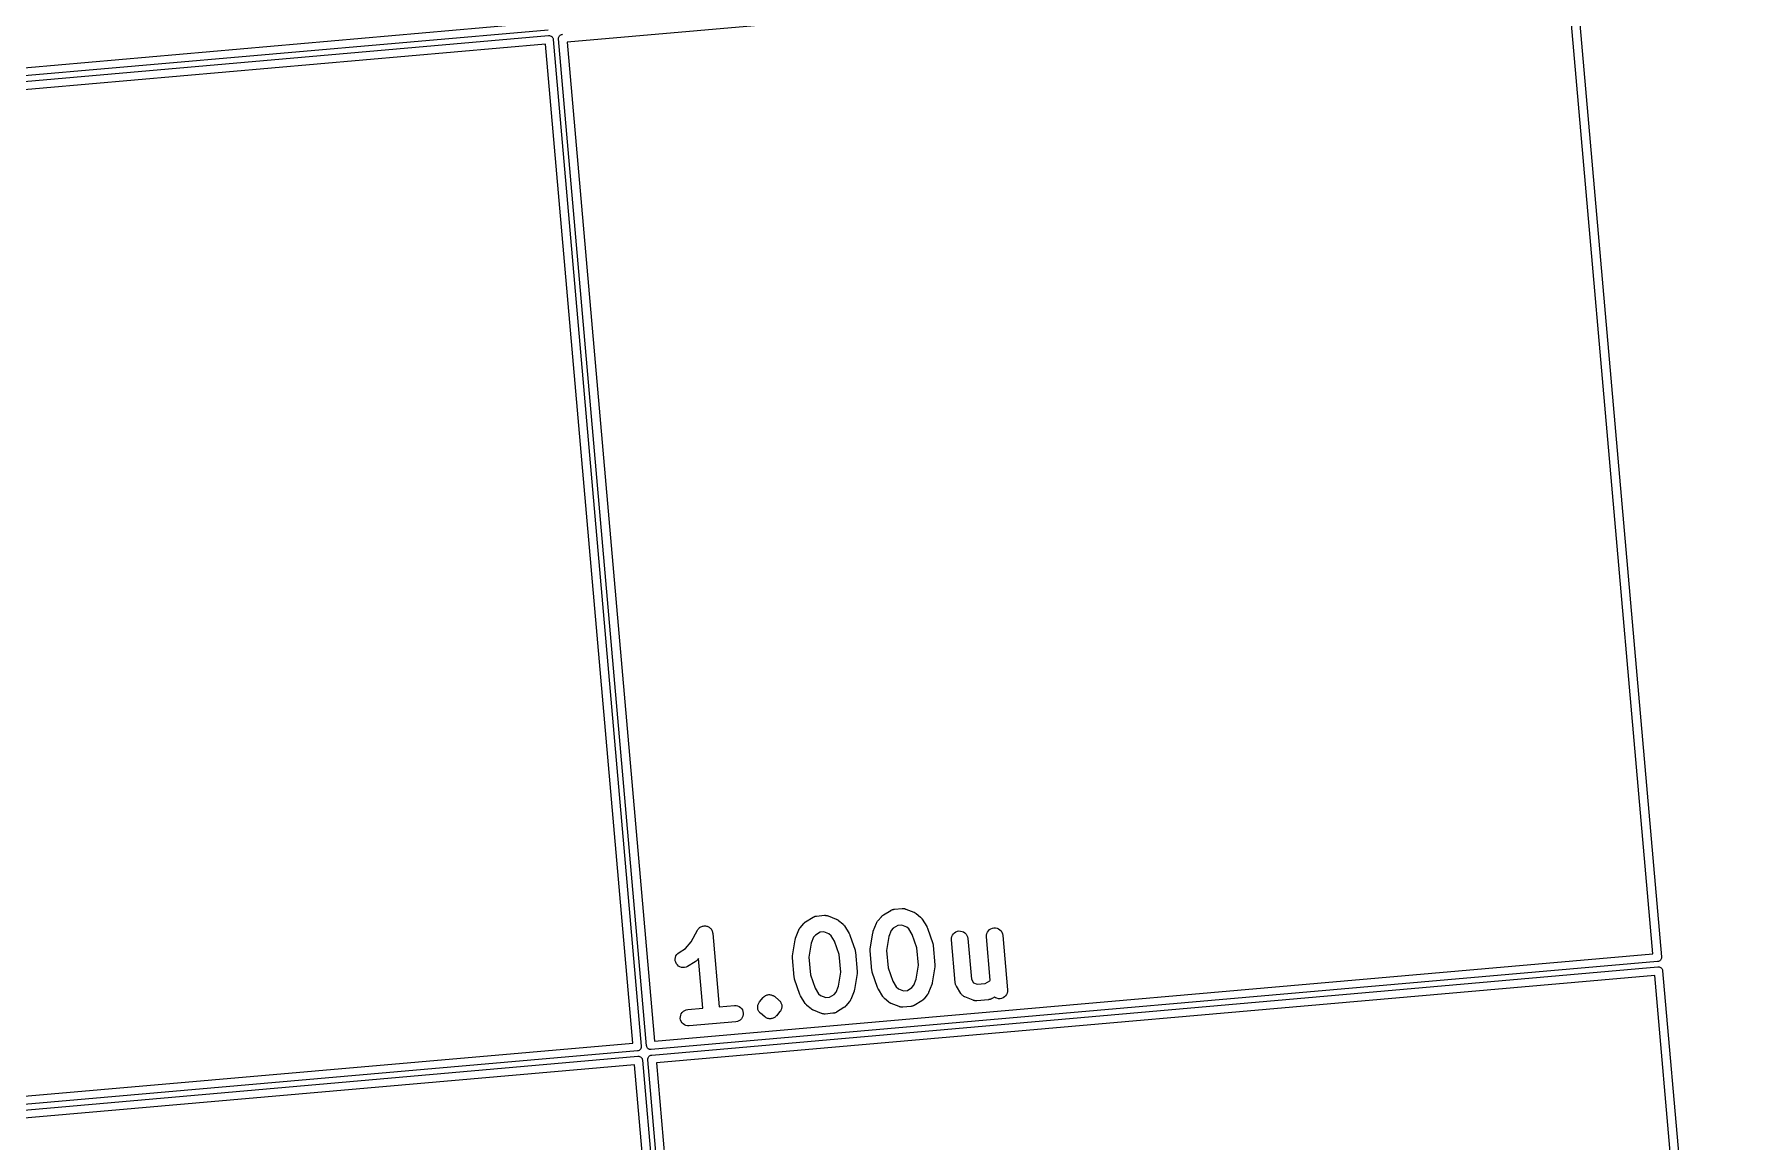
# Model space of a CAD drawing. Extents: x 72 to 342, y -189 to -99.
# Drawn here: x 310.23 to 342.15, y -142.86 to -122.27 of the extents above; entities that cross this region are included whole.
import ezdxf

# ---------------------------------------------------------------- set-up
doc = ezdxf.new("R2010")
doc.units = 0
doc.header["$MEASUREMENT"] = 0
doc.layers.add('BLACK', color=7, linetype='CONTINUOUS')

msp = doc.modelspace()

# ---------------------------------------------------------------- linework, layer by layer
at = {"layer": 'BLACK', "linetype": 'CONTINUOUS'}
for p, q in [((338.71, -120.793), (320.137, -122.418)), ((340.335, -139.366), (338.71, -120.793)), ((338.855, -120.707), (340.493, -139.425)), ((319.782, -122.194), (301.065, -123.831)), ((301.124, -123.673), (319.697, -122.048)), ((320.007, -122.289), (320.019, -122.281)), ((320.019, -122.281), (320.033, -122.275)), ((320.033, -122.275), (320.044, -122.273)), ((320.044, -122.273), (320.048, -122.272)), ((320.044, -122.273), (320.044, -122.273)), ((301.074, -123.933), (319.791, -122.295)), ((319.732, -122.453), (301.159, -124.078)), ((321.357, -141.026), (319.732, -122.453)), ((319.791, -122.295), (319.795, -122.294)), ((319.795, -122.294), (319.81, -122.295)), ((319.81, -122.295), (319.824, -122.298)), ((319.824, -122.298), (319.838, -122.304)), ((319.838, -122.304), (319.851, -122.312)), ((319.851, -122.312), (319.861, -122.323)), ((319.861, -122.323), (319.869, -122.335)), ((319.869, -122.335), (319.875, -122.349)), ((319.875, -122.349), (319.877, -122.36)), ((319.877, -122.36), (319.877, -122.36)), ((319.877, -122.36), (319.878, -122.364)), ((319.878, -122.364), (319.878, -122.368)), ((319.878, -122.368), (321.515, -141.085)), ((319.978, -122.34), (319.981, -122.326)), ((319.978, -122.355), (319.978, -122.34)), ((319.979, -122.359), (319.978, -122.355)), ((321.616, -141.076), (319.979, -122.359)), ((319.981, -122.326), (319.987, -122.312)), ((319.987, -122.312), (319.996, -122.299)), ((319.996, -122.299), (320.007, -122.289)), ((320.137, -122.418), (321.762, -140.991)), ((326.019, -138.645), (326.158, -138.56)), ((326.158, -138.56), (326.16, -138.559)), ((326.16, -138.559), (326.164, -138.557)), ((326.164, -138.557), (326.167, -138.555)), ((326.167, -138.555), (326.177, -138.551)), ((326.177, -138.551), (326.186, -138.547)), ((326.186, -138.547), (326.191, -138.546)), ((326.191, -138.546), (326.195, -138.544)), ((326.195, -138.544), (326.205, -138.542)), ((326.205, -138.542), (326.215, -138.54)), ((326.215, -138.54), (326.22, -138.539)), ((326.22, -138.539), (326.224, -138.538)), ((326.224, -138.538), (326.369, -138.526)), ((326.369, -138.526), (326.371, -138.526)), ((326.371, -138.526), (326.375, -138.526)), ((326.375, -138.526), (326.38, -138.525)), ((326.38, -138.525), (326.39, -138.526)), ((326.39, -138.526), (326.401, -138.526)), ((326.401, -138.526), (326.405, -138.527)), ((326.405, -138.527), (326.41, -138.528)), ((326.41, -138.528), (326.42, -138.531)), ((326.42, -138.531), (326.43, -138.533)), ((326.43, -138.533), (326.434, -138.535)), ((326.434, -138.535), (326.438, -138.536)), ((326.438, -138.536), (326.589, -138.596)), ((322.59, -138.891), (322.601, -138.88)), ((322.601, -138.88), (322.613, -138.873)), ((322.601, -138.88), (322.601, -138.88)), ((322.601, -138.88), (322.601, -138.88)), ((322.613, -138.873), (322.626, -138.864)), ((322.626, -138.864), (322.64, -138.859)), ((322.626, -138.864), (322.626, -138.864)), ((322.626, -138.864), (322.626, -138.864)), ((322.64, -138.859), (322.654, -138.854)), ((322.654, -138.854), (322.668, -138.851)), ((322.654, -138.854), (322.654, -138.854)), ((322.654, -138.854), (322.654, -138.854)), ((322.668, -138.851), (322.683, -138.848)), ((322.683, -138.848), (322.683, -138.848)), ((322.683, -138.848), (322.683, -138.848)), ((322.683, -138.848), (322.698, -138.849)), ((322.698, -138.849), (322.713, -138.849)), ((322.713, -138.849), (322.713, -138.849)), ((322.713, -138.849), (322.713, -138.849)), ((322.713, -138.849), (322.727, -138.852)), ((322.727, -138.852), (322.742, -138.855)), ((322.742, -138.855), (322.742, -138.855)), ((322.742, -138.855), (322.742, -138.855)), ((322.742, -138.855), (322.755, -138.861)), ((322.755, -138.861), (322.769, -138.867)), ((322.769, -138.867), (322.769, -138.867)), ((322.769, -138.867), (322.769, -138.867)), ((322.769, -138.867), (322.781, -138.875)), ((322.781, -138.875), (322.793, -138.884)), ((324.466, -138.889), (324.471, -138.882)), ((324.471, -138.882), (324.537, -138.804)), ((324.537, -138.804), (324.538, -138.802)), ((324.538, -138.802), (324.544, -138.796)), ((324.544, -138.796), (324.55, -138.79)), ((324.55, -138.79), (324.555, -138.786)), ((324.555, -138.786), (324.56, -138.782)), ((324.56, -138.782), (324.567, -138.777)), ((324.567, -138.777), (324.574, -138.772)), ((324.574, -138.772), (324.712, -138.687)), ((324.712, -138.687), (324.714, -138.686)), ((324.714, -138.686), (324.718, -138.684)), ((324.718, -138.684), (324.721, -138.682)), ((324.721, -138.682), (324.731, -138.678)), ((324.731, -138.678), (324.741, -138.673)), ((324.741, -138.673), (324.745, -138.672)), ((324.745, -138.672), (324.749, -138.67)), ((324.749, -138.67), (324.759, -138.669)), ((324.759, -138.669), (324.769, -138.666)), ((324.769, -138.666), (324.774, -138.666)), ((324.774, -138.666), (324.778, -138.665)), ((324.778, -138.665), (324.923, -138.652)), ((324.923, -138.652), (324.925, -138.652)), ((324.925, -138.652), (324.93, -138.652)), ((324.93, -138.652), (324.934, -138.652)), ((324.934, -138.652), (324.944, -138.653)), ((324.944, -138.653), (324.955, -138.653)), ((324.955, -138.653), (324.959, -138.654)), ((324.959, -138.654), (324.964, -138.654)), ((324.964, -138.654), (324.974, -138.657)), ((324.974, -138.657), (324.984, -138.659)), ((324.984, -138.659), (324.988, -138.661)), ((324.988, -138.661), (324.992, -138.662)), ((324.992, -138.662), (325.143, -138.722)), ((325.143, -138.722), (325.145, -138.723)), ((325.145, -138.723), (325.153, -138.727)), ((325.153, -138.727), (325.161, -138.73)), ((325.161, -138.73), (325.166, -138.734)), ((325.166, -138.734), (325.171, -138.737)), ((325.171, -138.737), (325.178, -138.742)), ((325.178, -138.742), (325.185, -138.747)), ((325.185, -138.747), (325.264, -138.813)), ((325.264, -138.813), (325.265, -138.814)), ((325.265, -138.814), (325.271, -138.821)), ((325.271, -138.821), (325.278, -138.826)), ((325.278, -138.826), (325.281, -138.831)), ((325.281, -138.831), (325.286, -138.836)), ((325.286, -138.836), (325.29, -138.843)), ((325.29, -138.843), (325.296, -138.85)), ((325.296, -138.85), (325.381, -138.988)), ((325.832, -138.949), (325.892, -138.798)), ((325.892, -138.796), (325.896, -138.788)), ((325.892, -138.798), (325.892, -138.796)), ((325.896, -138.788), (325.9, -138.78)), ((325.9, -138.78), (325.903, -138.775)), ((325.903, -138.775), (325.906, -138.77)), ((325.906, -138.77), (325.912, -138.763)), ((325.912, -138.763), (325.917, -138.756)), ((325.917, -138.756), (325.983, -138.677)), ((325.983, -138.677), (325.984, -138.676)), ((325.984, -138.676), (325.99, -138.67)), ((325.99, -138.67), (325.996, -138.663)), ((325.996, -138.663), (326.001, -138.66)), ((326.001, -138.66), (326.005, -138.655)), ((326.005, -138.655), (326.013, -138.651)), ((326.013, -138.651), (326.019, -138.645)), ((326.287, -138.839), (326.2, -138.892)), ((326.36, -138.833), (326.287, -138.839)), ((326.454, -138.87), (326.36, -138.833)), ((326.495, -138.904), (326.454, -138.87)), ((326.589, -138.596), (326.591, -138.596)), ((326.591, -138.596), (326.599, -138.6)), ((326.599, -138.6), (326.606, -138.604)), ((326.606, -138.604), (326.612, -138.607)), ((326.612, -138.607), (326.617, -138.61)), ((326.617, -138.61), (326.624, -138.616)), ((326.624, -138.616), (326.631, -138.621)), ((326.631, -138.621), (326.71, -138.687)), ((326.71, -138.687), (326.711, -138.688)), ((326.711, -138.688), (326.717, -138.694)), ((326.717, -138.694), (326.724, -138.7)), ((326.724, -138.7), (326.727, -138.705)), ((326.727, -138.705), (326.732, -138.709)), ((326.732, -138.709), (326.736, -138.717)), ((326.736, -138.717), (326.741, -138.723)), ((326.741, -138.723), (326.826, -138.862)), ((326.826, -138.862), (326.828, -138.864)), ((326.828, -138.864), (326.828, -138.864)), ((326.828, -138.864), (326.828, -138.865)), ((326.828, -138.865), (326.834, -138.878)), ((326.834, -138.878), (326.84, -138.891)), ((322.337, -139.27), (322.443, -139.143)), ((322.443, -139.143), (322.561, -138.927)), ((322.561, -138.927), (322.562, -138.925)), ((322.562, -138.925), (322.571, -138.913)), ((322.562, -138.925), (322.562, -138.925)), ((322.562, -138.925), (322.562, -138.925)), ((322.562, -138.925), (322.562, -138.925)), ((322.571, -138.913), (322.579, -138.901)), ((322.579, -138.901), (322.59, -138.891)), ((322.579, -138.901), (322.579, -138.901)), ((322.579, -138.901), (322.579, -138.901)), ((322.793, -138.884), (322.794, -138.884)), ((322.794, -138.884), (322.794, -138.884)), ((322.794, -138.884), (322.803, -138.894)), ((322.803, -138.894), (322.814, -138.905)), ((322.814, -138.905), (322.814, -138.905)), ((322.814, -138.905), (322.814, -138.905)), ((322.814, -138.905), (322.822, -138.917)), ((322.822, -138.917), (322.83, -138.93)), ((322.83, -138.93), (322.83, -138.93)), ((322.83, -138.93), (322.83, -138.93)), ((322.83, -138.93), (322.836, -138.944)), ((322.836, -138.944), (322.841, -138.958)), ((322.841, -138.958), (322.841, -138.958)), ((322.841, -138.958), (322.841, -138.958)), ((322.841, -138.958), (322.844, -138.972)), ((322.844, -138.972), (322.847, -138.987)), ((322.847, -138.987), (322.966, -140.353)), ((324.33, -139.403), (324.377, -139.107)), ((324.377, -139.107), (324.378, -139.105)), ((324.378, -139.104), (324.382, -139.09)), ((324.378, -139.105), (324.378, -139.104)), ((324.378, -139.105), (324.378, -139.105)), ((324.382, -139.09), (324.385, -139.077)), ((324.385, -139.077), (324.386, -139.076)), ((324.386, -139.075), (324.446, -138.924)), ((324.386, -139.076), (324.386, -139.075)), ((324.446, -138.922), (324.45, -138.915)), ((324.446, -138.924), (324.446, -138.922)), ((324.45, -138.915), (324.454, -138.907)), ((324.454, -138.907), (324.457, -138.902)), ((324.457, -138.902), (324.46, -138.896)), ((324.46, -138.896), (324.466, -138.889)), ((324.676, -139.172), (324.634, -139.432)), ((324.72, -139.059), (324.676, -139.172)), ((324.754, -139.019), (324.72, -139.059)), ((324.841, -138.965), (324.754, -139.019)), ((324.914, -138.959), (324.841, -138.965)), ((325.008, -138.996), (324.914, -138.959)), ((325.049, -139.031), (325.008, -138.996)), ((325.112, -139.134), (325.049, -139.031)), ((325.198, -139.383), (325.112, -139.134)), ((325.381, -138.988), (325.382, -138.99)), ((325.382, -138.99), (325.382, -138.991)), ((325.382, -138.991), (325.382, -138.991)), ((325.382, -138.991), (325.388, -139.004)), ((325.388, -139.004), (325.394, -139.017)), ((325.394, -139.017), (325.394, -139.018)), ((325.394, -139.018), (325.395, -139.018)), ((325.395, -139.018), (325.492, -139.301)), ((325.776, -139.276), (325.823, -138.981)), ((325.823, -138.979), (325.824, -138.978)), ((325.823, -138.981), (325.823, -138.979)), ((325.824, -138.977), (325.828, -138.964)), ((325.824, -138.978), (325.824, -138.977)), ((325.828, -138.964), (325.831, -138.95)), ((325.831, -138.95), (325.832, -138.949)), ((325.832, -138.949), (325.832, -138.949)), ((326.122, -139.045), (326.08, -139.306)), ((326.166, -138.933), (326.122, -139.045)), ((326.2, -138.892), (326.166, -138.933)), ((326.558, -139.007), (326.495, -138.904)), ((326.644, -139.256), (326.558, -139.007)), ((326.84, -138.891), (326.84, -138.891)), ((326.84, -138.891), (326.841, -138.892)), ((326.841, -138.892), (326.938, -139.175)), ((326.938, -139.175), (326.939, -139.177)), ((326.939, -139.177), (326.94, -139.179)), ((326.94, -139.179), (326.941, -139.182)), ((326.941, -139.182), (326.943, -139.194)), ((326.943, -139.194), (326.945, -139.206)), ((327.287, -139.077), (327.294, -139.048)), ((327.287, -139.106), (327.287, -139.077)), ((327.287, -139.108), (327.287, -139.106)), ((327.356, -139.904), (327.287, -139.108)), ((327.294, -139.048), (327.306, -139.02)), ((327.306, -139.02), (327.323, -138.996)), ((327.323, -138.996), (327.344, -138.975)), ((327.344, -138.975), (327.369, -138.959)), ((327.369, -138.959), (327.397, -138.949)), ((327.397, -138.949), (327.426, -138.943)), ((327.426, -138.943), (327.456, -138.944)), ((327.456, -138.944), (327.485, -138.95)), ((327.485, -138.95), (327.512, -138.962)), ((327.512, -138.962), (327.537, -138.979)), ((327.537, -138.979), (327.558, -139)), ((327.558, -139), (327.574, -139.025)), ((327.574, -139.025), (327.585, -139.053)), ((327.585, -139.053), (327.59, -139.082)), ((327.59, -139.082), (327.657, -139.841)), ((327.937, -139.049), (327.938, -139.02)), ((327.937, -139.052), (327.937, -139.049)), ((328.008, -139.856), (327.937, -139.052)), ((327.938, -139.02), (327.944, -138.991)), ((327.944, -138.991), (327.956, -138.963)), ((327.956, -138.963), (327.973, -138.939)), ((327.973, -138.939), (327.995, -138.918)), ((327.995, -138.918), (328.02, -138.902)), ((328.02, -138.902), (328.048, -138.892)), ((328.048, -138.892), (328.077, -138.886)), ((328.077, -138.886), (328.107, -138.887)), ((328.107, -138.887), (328.136, -138.893)), ((328.136, -138.893), (328.163, -138.905)), ((328.163, -138.905), (328.188, -138.922)), ((328.188, -138.922), (328.208, -138.943)), ((328.208, -138.943), (328.224, -138.968)), ((328.224, -138.968), (328.236, -138.996)), ((328.236, -138.996), (328.241, -139.025)), ((328.241, -139.025), (328.33, -140.037)), ((340.42, -139.511), (321.703, -141.149)), ((321.762, -140.991), (340.335, -139.366)), ((322.147, -139.465), (322.151, -139.436)), ((322.149, -139.495), (322.147, -139.465)), ((322.156, -139.524), (322.149, -139.495)), ((322.151, -139.436), (322.161, -139.408)), ((322.161, -139.408), (322.176, -139.382)), ((322.176, -139.382), (322.196, -139.36)), ((322.196, -139.36), (322.219, -139.342)), ((322.219, -139.342), (322.337, -139.27)), ((322.517, -139.517), (322.379, -139.602)), ((322.524, -139.512), (322.517, -139.517)), ((322.531, -139.507), (322.524, -139.512)), ((322.536, -139.503), (322.531, -139.507)), ((322.541, -139.499), (322.536, -139.503)), ((322.547, -139.492), (322.541, -139.499)), ((322.553, -139.487), (322.547, -139.492)), ((322.554, -139.485), (322.553, -139.487)), ((322.582, -139.452), (322.554, -139.485)), ((322.663, -140.38), (322.582, -139.452)), ((324.328, -139.433), (324.329, -139.42)), ((324.329, -139.435), (324.328, -139.433)), ((324.329, -139.408), (324.33, -139.406)), ((324.329, -139.42), (324.329, -139.408)), ((324.329, -139.438), (324.329, -139.435)), ((324.329, -139.44), (324.329, -139.438)), ((324.361, -139.802), (324.329, -139.44)), ((324.33, -139.406), (324.33, -139.403)), ((324.634, -139.432), (324.663, -139.756)), ((325.226, -139.707), (325.198, -139.383)), ((325.492, -139.301), (325.493, -139.303)), ((325.493, -139.303), (325.494, -139.306)), ((325.494, -139.306), (325.495, -139.308)), ((325.495, -139.308), (325.497, -139.32)), ((325.497, -139.32), (325.5, -139.332)), ((325.5, -139.332), (325.5, -139.335)), ((325.5, -139.335), (325.5, -139.338)), ((325.5, -139.338), (325.532, -139.699)), ((325.774, -139.306), (325.775, -139.294)), ((325.775, -139.309), (325.774, -139.306)), ((325.775, -139.282), (325.776, -139.279)), ((325.775, -139.294), (325.775, -139.282)), ((325.775, -139.311), (325.775, -139.309)), ((325.775, -139.314), (325.775, -139.311)), ((325.806, -139.675), (325.775, -139.314)), ((325.776, -139.279), (325.776, -139.276)), ((326.08, -139.306), (326.108, -139.63)), ((326.672, -139.58), (326.644, -139.256)), ((326.945, -139.206), (326.946, -139.208)), ((326.946, -139.208), (326.946, -139.211)), ((326.946, -139.211), (326.978, -139.573)), ((340.424, -139.511), (340.42, -139.511)), ((340.427, -139.51), (340.424, -139.511)), ((340.439, -139.508), (340.427, -139.51)), ((340.427, -139.51), (340.427, -139.51)), ((340.452, -139.503), (340.439, -139.508)), ((340.465, -139.495), (340.452, -139.503)), ((340.476, -139.484), (340.465, -139.495)), ((340.484, -139.472), (340.476, -139.484)), ((340.488, -139.463), (340.484, -139.472)), ((340.484, -139.472), (340.484, -139.472)), ((340.49, -139.458), (340.488, -139.463)), ((340.492, -139.451), (340.49, -139.458)), ((340.493, -139.443), (340.492, -139.451)), ((340.493, -139.425), (340.493, -139.428)), ((340.493, -139.428), (340.493, -139.432)), ((340.493, -139.432), (340.493, -139.443)), ((321.712, -141.25), (340.429, -139.612)), ((340.37, -139.77), (321.797, -141.395)), ((322.169, -139.551), (322.156, -139.524)), ((322.187, -139.575), (322.169, -139.551)), ((322.209, -139.595), (322.187, -139.575)), ((322.234, -139.61), (322.209, -139.595)), ((322.262, -139.62), (322.234, -139.61)), ((322.292, -139.624), (322.262, -139.62)), ((322.321, -139.623), (322.292, -139.624)), ((322.35, -139.616), (322.321, -139.623)), ((322.377, -139.603), (322.35, -139.616)), ((322.379, -139.602), (322.377, -139.603)), ((324.361, -139.804), (324.361, -139.802)), ((324.361, -139.807), (324.361, -139.804)), ((324.364, -139.819), (324.361, -139.807)), ((324.366, -139.831), (324.364, -139.819)), ((324.367, -139.833), (324.366, -139.831)), ((324.368, -139.836), (324.367, -139.833)), ((324.368, -139.838), (324.368, -139.836)), ((324.466, -140.121), (324.368, -139.838)), ((324.663, -139.756), (324.749, -140.006)), ((325.185, -139.967), (325.226, -139.707)), ((325.53, -139.736), (325.483, -140.032)), ((325.531, -139.734), (325.53, -139.736)), ((325.532, -139.707), (325.531, -139.719)), ((325.531, -139.719), (325.531, -139.731)), ((325.531, -139.731), (325.531, -139.734)), ((325.532, -139.699), (325.532, -139.701)), ((325.532, -139.701), (325.532, -139.704)), ((325.532, -139.704), (325.532, -139.707)), ((325.807, -139.678), (325.806, -139.675)), ((325.807, -139.68), (325.807, -139.678)), ((325.81, -139.692), (325.807, -139.68)), ((325.812, -139.704), (325.81, -139.692)), ((325.813, -139.707), (325.812, -139.704)), ((325.814, -139.709), (325.813, -139.707)), ((325.814, -139.711), (325.814, -139.709)), ((325.912, -139.994), (325.814, -139.711)), ((326.108, -139.63), (326.194, -139.879)), ((326.587, -139.953), (326.631, -139.841)), ((326.631, -139.841), (326.672, -139.58)), ((326.976, -139.61), (326.929, -139.905)), ((326.977, -139.604), (326.976, -139.607)), ((326.976, -139.607), (326.976, -139.61)), ((326.978, -139.58), (326.977, -139.592)), ((326.977, -139.592), (326.977, -139.604)), ((326.978, -139.573), (326.978, -139.575)), ((326.978, -139.575), (326.978, -139.577)), ((326.978, -139.577), (326.978, -139.58)), ((327.657, -139.841), (327.696, -139.906)), ((341.995, -158.343), (340.37, -139.77)), ((340.429, -139.612), (340.433, -139.612)), ((340.433, -139.612), (340.448, -139.612)), ((340.448, -139.612), (340.462, -139.615)), ((340.462, -139.615), (340.476, -139.621)), ((340.476, -139.621), (340.488, -139.629)), ((340.488, -139.629), (340.499, -139.64)), ((340.499, -139.64), (340.507, -139.653)), ((340.507, -139.653), (340.513, -139.666)), ((340.513, -139.666), (340.515, -139.678)), ((340.515, -139.678), (340.515, -139.678)), ((340.515, -139.678), (340.515, -139.681)), ((340.515, -139.681), (340.515, -139.685)), ((340.515, -139.685), (342.153, -158.402)), ((323.795, -140.17), (323.805, -140.16)), ((323.805, -140.16), (323.805, -140.159)), ((323.805, -140.159), (323.805, -140.159)), ((323.805, -140.159), (323.806, -140.159)), ((323.806, -140.159), (323.818, -140.151)), ((323.806, -140.159), (323.806, -140.159)), ((323.818, -140.151), (323.83, -140.143)), ((323.83, -140.143), (323.83, -140.143)), ((323.83, -140.143), (323.83, -140.143)), ((323.83, -140.143), (323.831, -140.143)), ((323.831, -140.143), (323.844, -140.138)), ((323.831, -140.143), (323.831, -140.143)), ((323.844, -140.138), (323.858, -140.132)), ((323.858, -140.132), (323.858, -140.132)), ((323.858, -140.132), (323.858, -140.132)), ((323.858, -140.132), (323.858, -140.132)), ((323.858, -140.132), (323.859, -140.132)), ((323.859, -140.132), (323.873, -140.13)), ((323.873, -140.13), (323.887, -140.127)), ((323.887, -140.127), (323.887, -140.127)), ((323.887, -140.127), (323.887, -140.127)), ((323.887, -140.127), (323.888, -140.127)), ((323.888, -140.127), (323.888, -140.127)), ((323.888, -140.127), (323.902, -140.127)), ((323.902, -140.127), (323.917, -140.128)), ((323.917, -140.128), (323.917, -140.128)), ((323.917, -140.128), (323.917, -140.128)), ((323.917, -140.128), (323.917, -140.128)), ((323.917, -140.128), (323.918, -140.128)), ((323.918, -140.128), (323.932, -140.131)), ((323.932, -140.131), (323.946, -140.134)), ((323.946, -140.134), (323.946, -140.134)), ((323.946, -140.134), (323.946, -140.134)), ((323.946, -140.134), (323.946, -140.134)), ((323.946, -140.134), (323.947, -140.134)), ((323.947, -140.134), (323.96, -140.14)), ((323.96, -140.14), (323.973, -140.145)), ((323.973, -140.145), (323.973, -140.146)), ((323.973, -140.146), (323.974, -140.146)), ((323.974, -140.146), (323.974, -140.146)), ((323.974, -140.146), (323.974, -140.146)), ((323.974, -140.146), (323.986, -140.154)), ((323.986, -140.154), (323.998, -140.162)), ((324.466, -140.122), (324.466, -140.121)), ((324.466, -140.121), (324.466, -140.121)), ((324.472, -140.135), (324.466, -140.122)), ((324.478, -140.148), (324.472, -140.135)), ((324.479, -140.148), (324.478, -140.148)), ((324.479, -140.149), (324.479, -140.148)), ((324.48, -140.151), (324.479, -140.149)), ((324.565, -140.289), (324.48, -140.151)), ((324.749, -140.006), (324.812, -140.109)), ((324.812, -140.109), (324.853, -140.143)), ((324.853, -140.143), (324.947, -140.18)), ((325.02, -140.174), (325.106, -140.121)), ((325.106, -140.121), (325.141, -140.08)), ((325.141, -140.08), (325.185, -139.967)), ((325.475, -140.064), (325.415, -140.215)), ((325.479, -140.049), (325.475, -140.063)), ((325.475, -140.063), (325.475, -140.063)), ((325.475, -140.063), (325.475, -140.064)), ((325.483, -140.035), (325.479, -140.049)), ((325.483, -140.032), (325.483, -140.034)), ((325.483, -140.034), (325.483, -140.035)), ((325.483, -140.035), (325.483, -140.035)), ((325.912, -139.995), (325.912, -139.994)), ((325.912, -139.996), (325.912, -139.995)), ((325.918, -140.008), (325.912, -139.996)), ((325.924, -140.021), (325.918, -140.008)), ((325.925, -140.022), (325.924, -140.021)), ((325.925, -140.023), (325.925, -140.022)), ((325.926, -140.024), (325.925, -140.023)), ((326.011, -140.163), (325.926, -140.024)), ((326.194, -139.879), (326.258, -139.982)), ((326.258, -139.982), (326.298, -140.016)), ((326.298, -140.016), (326.393, -140.054)), ((326.393, -140.054), (326.466, -140.047)), ((326.466, -140.047), (326.552, -139.994)), ((326.552, -139.994), (326.587, -139.953)), ((326.836, -140.13), (326.77, -140.209)), ((326.841, -140.123), (326.836, -140.13)), ((326.846, -140.117), (326.841, -140.123)), ((326.849, -140.111), (326.846, -140.117)), ((326.853, -140.106), (326.849, -140.111)), ((326.856, -140.098), (326.853, -140.106)), ((326.86, -140.09), (326.856, -140.098)), ((326.861, -140.088), (326.86, -140.09)), ((326.921, -139.937), (326.861, -140.088)), ((326.925, -139.922), (326.921, -139.936)), ((326.921, -139.936), (326.921, -139.937)), ((326.921, -139.937), (326.921, -139.937)), ((326.929, -139.909), (326.925, -139.922)), ((326.929, -139.905), (326.929, -139.907)), ((326.929, -139.907), (326.929, -139.908)), ((326.929, -139.908), (326.929, -139.909)), ((327.357, -139.908), (327.356, -139.904)), ((327.357, -139.913), (327.357, -139.908)), ((327.36, -139.923), (327.357, -139.913)), ((327.362, -139.933), (327.36, -139.923)), ((327.363, -139.937), (327.362, -139.933)), ((327.364, -139.941), (327.363, -139.937)), ((327.369, -139.951), (327.364, -139.941)), ((327.373, -139.961), (327.369, -139.951)), ((327.375, -139.964), (327.373, -139.961)), ((327.377, -139.968), (327.375, -139.964)), ((327.378, -139.97), (327.377, -139.968)), ((327.463, -140.108), (327.378, -139.97)), ((327.465, -140.111), (327.463, -140.108)), ((327.467, -140.114), (327.465, -140.111)), ((327.474, -140.123), (327.467, -140.114)), ((327.481, -140.132), (327.474, -140.123)), ((327.484, -140.134), (327.481, -140.132)), ((327.486, -140.137), (327.484, -140.134)), ((327.495, -140.144), (327.486, -140.137)), ((327.503, -140.152), (327.495, -140.144)), ((327.506, -140.154), (327.503, -140.152)), ((327.509, -140.156), (327.506, -140.154)), ((327.519, -140.161), (327.509, -140.156)), ((327.696, -139.906), (327.767, -139.933)), ((327.767, -139.933), (327.912, -139.921)), ((327.912, -139.921), (327.998, -139.868)), ((327.998, -139.868), (328.008, -139.856)), ((328.293, -140.15), (328.272, -140.17)), ((328.31, -140.125), (328.293, -140.15)), ((328.322, -140.098), (328.31, -140.125)), ((328.329, -140.069), (328.322, -140.098)), ((328.33, -140.039), (328.329, -140.069)), ((328.33, -140.037), (328.33, -140.039)), ((322.261, -140.482), (322.278, -140.458)), ((322.278, -140.458), (322.299, -140.437)), ((322.299, -140.437), (322.324, -140.421)), ((322.324, -140.421), (322.352, -140.41)), ((322.352, -140.41), (322.381, -140.405)), ((322.381, -140.405), (322.663, -140.38)), ((322.966, -140.353), (323.248, -140.329)), ((323.248, -140.329), (323.25, -140.328)), ((323.25, -140.328), (323.28, -140.329)), ((323.28, -140.329), (323.309, -140.336)), ((323.309, -140.336), (323.336, -140.348)), ((323.336, -140.348), (323.361, -140.365)), ((323.361, -140.365), (323.381, -140.386)), ((323.381, -140.386), (323.397, -140.411)), ((323.397, -140.411), (323.408, -140.439)), ((323.408, -140.439), (323.414, -140.468)), ((323.414, -140.468), (323.413, -140.498)), ((323.682, -140.34), (323.685, -140.325)), ((323.682, -140.341), (323.682, -140.34)), ((323.682, -140.34), (323.682, -140.34)), ((323.682, -140.355), (323.682, -140.341)), ((323.682, -140.369), (323.682, -140.355)), ((323.682, -140.37), (323.682, -140.369)), ((323.684, -140.384), (323.682, -140.37)), ((323.682, -140.37), (323.682, -140.37)), ((323.687, -140.399), (323.684, -140.384)), ((323.685, -140.325), (323.688, -140.312)), ((323.687, -140.4), (323.687, -140.399)), ((323.687, -140.399), (323.687, -140.399)), ((323.692, -140.413), (323.687, -140.4)), ((323.688, -140.312), (323.689, -140.311)), ((323.689, -140.31), (323.695, -140.297)), ((323.689, -140.311), (323.689, -140.31)), ((323.698, -140.426), (323.692, -140.413)), ((323.695, -140.297), (323.7, -140.284)), ((323.698, -140.427), (323.698, -140.426)), ((323.706, -140.439), (323.698, -140.427)), ((323.698, -140.427), (323.698, -140.427)), ((323.7, -140.284), (323.701, -140.283)), ((323.7, -140.284), (323.7, -140.284)), ((323.701, -140.283), (323.709, -140.271)), ((323.714, -140.451), (323.706, -140.439)), ((323.709, -140.271), (323.717, -140.26)), ((323.714, -140.452), (323.714, -140.451)), ((323.724, -140.462), (323.714, -140.452)), ((323.714, -140.452), (323.714, -140.452)), ((323.717, -140.26), (323.783, -140.181)), ((323.734, -140.473), (323.724, -140.462)), ((323.735, -140.474), (323.734, -140.473)), ((323.736, -140.474), (323.735, -140.474)), ((323.735, -140.474), (323.735, -140.474)), ((323.735, -140.474), (323.735, -140.474)), ((323.814, -140.54), (323.736, -140.474)), ((323.783, -140.181), (323.784, -140.18)), ((323.784, -140.179), (323.795, -140.17)), ((323.784, -140.18), (323.784, -140.179)), ((323.784, -140.18), (323.784, -140.18)), ((323.784, -140.18), (323.784, -140.18)), ((323.784, -140.18), (323.784, -140.18)), ((323.784, -140.18), (323.784, -140.18)), ((323.784, -140.18), (323.784, -140.18)), ((323.998, -140.162), (324.076, -140.228)), ((324.095, -140.443), (324.029, -140.522)), ((324.076, -140.228), (324.077, -140.229)), ((324.077, -140.229), (324.077, -140.229)), ((324.077, -140.229), (324.077, -140.229)), ((324.077, -140.229), (324.078, -140.23)), ((324.078, -140.23), (324.088, -140.24)), ((324.088, -140.24), (324.098, -140.25)), ((324.103, -140.431), (324.095, -140.443)), ((324.098, -140.25), (324.098, -140.251)), ((324.098, -140.251), (324.098, -140.251)), ((324.098, -140.251), (324.106, -140.263)), ((324.111, -140.419), (324.103, -140.431)), ((324.106, -140.263), (324.114, -140.275)), ((324.112, -140.419), (324.111, -140.419)), ((324.117, -140.405), (324.112, -140.418)), ((324.112, -140.418), (324.112, -140.419)), ((324.114, -140.275), (324.114, -140.276)), ((324.114, -140.276), (324.114, -140.276)), ((324.114, -140.276), (324.119, -140.29)), ((324.123, -140.392), (324.117, -140.405)), ((324.119, -140.29), (324.125, -140.303)), ((324.124, -140.391), (324.123, -140.392)), ((324.123, -140.392), (324.123, -140.392)), ((324.127, -140.377), (324.124, -140.391)), ((324.125, -140.303), (324.125, -140.303)), ((324.125, -140.303), (324.125, -140.304)), ((324.125, -140.304), (324.128, -140.318)), ((324.13, -140.363), (324.127, -140.377)), ((324.128, -140.318), (324.13, -140.332)), ((324.13, -140.332), (324.13, -140.333)), ((324.13, -140.333), (324.13, -140.333)), ((324.13, -140.333), (324.13, -140.348)), ((324.13, -140.348), (324.13, -140.362)), ((324.13, -140.362), (324.13, -140.362)), ((324.13, -140.362), (324.13, -140.363)), ((324.57, -140.296), (324.565, -140.289)), ((324.575, -140.303), (324.57, -140.296)), ((324.579, -140.308), (324.575, -140.303)), ((324.583, -140.313), (324.579, -140.308)), ((324.589, -140.319), (324.583, -140.313)), ((324.595, -140.325), (324.589, -140.319)), ((324.597, -140.326), (324.595, -140.325)), ((324.676, -140.392), (324.597, -140.326)), ((324.683, -140.397), (324.676, -140.392)), ((324.689, -140.402), (324.683, -140.397)), ((324.695, -140.405), (324.689, -140.402)), ((324.7, -140.409), (324.695, -140.405)), ((324.708, -140.412), (324.7, -140.409)), ((324.716, -140.416), (324.708, -140.412)), ((324.718, -140.417), (324.716, -140.416)), ((324.868, -140.477), (324.718, -140.417)), ((324.873, -140.478), (324.868, -140.477)), ((324.877, -140.48), (324.873, -140.478)), ((325.082, -140.474), (324.938, -140.487)), ((324.947, -140.18), (325.02, -140.174)), ((325.087, -140.473), (325.082, -140.474)), ((325.091, -140.473), (325.087, -140.473)), ((325.101, -140.471), (325.091, -140.473)), ((325.112, -140.469), (325.101, -140.471)), ((325.116, -140.467), (325.112, -140.469)), ((325.12, -140.466), (325.116, -140.467)), ((325.129, -140.462), (325.12, -140.466)), ((325.139, -140.458), (325.129, -140.462)), ((325.143, -140.455), (325.139, -140.458)), ((325.147, -140.453), (325.143, -140.455)), ((325.149, -140.452), (325.147, -140.453)), ((325.287, -140.367), (325.149, -140.452)), ((325.294, -140.362), (325.287, -140.367)), ((325.301, -140.358), (325.294, -140.362)), ((325.306, -140.353), (325.301, -140.358)), ((325.311, -140.349), (325.306, -140.353)), ((325.316, -140.343), (325.311, -140.349)), ((325.323, -140.337), (325.316, -140.343)), ((325.324, -140.335), (325.323, -140.337)), ((325.39, -140.257), (325.324, -140.335)), ((325.395, -140.25), (325.39, -140.257)), ((325.4, -140.243), (325.395, -140.25)), ((325.403, -140.237), (325.4, -140.243)), ((325.407, -140.232), (325.403, -140.237)), ((325.41, -140.224), (325.407, -140.232)), ((325.414, -140.217), (325.41, -140.224)), ((325.415, -140.215), (325.414, -140.217)), ((326.016, -140.169), (326.011, -140.163)), ((326.021, -140.177), (326.016, -140.169)), ((326.025, -140.181), (326.021, -140.177)), ((326.029, -140.186), (326.025, -140.181)), ((326.035, -140.192), (326.029, -140.186)), ((326.041, -140.198), (326.035, -140.192)), ((326.043, -140.2), (326.041, -140.198)), ((326.121, -140.266), (326.043, -140.2)), ((326.129, -140.27), (326.121, -140.266)), ((326.135, -140.276), (326.129, -140.27)), ((326.141, -140.279), (326.135, -140.276)), ((326.146, -140.282), (326.141, -140.279)), ((326.154, -140.286), (326.146, -140.282)), ((326.161, -140.29), (326.154, -140.286)), ((326.163, -140.291), (326.161, -140.29)), ((326.314, -140.35), (326.163, -140.291)), ((326.319, -140.351), (326.314, -140.35)), ((326.323, -140.353), (326.319, -140.351)), ((326.333, -140.356), (326.323, -140.353)), ((326.343, -140.358), (326.333, -140.356)), ((326.347, -140.359), (326.343, -140.358)), ((326.352, -140.36), (326.347, -140.359)), ((326.362, -140.36), (326.352, -140.36)), ((326.373, -140.361), (326.362, -140.36)), ((326.377, -140.36), (326.373, -140.361)), ((326.382, -140.361), (326.377, -140.36)), ((326.384, -140.36), (326.382, -140.361)), ((326.528, -140.348), (326.384, -140.36)), ((326.533, -140.347), (326.528, -140.348)), ((326.537, -140.347), (326.533, -140.347)), ((326.547, -140.344), (326.537, -140.347)), ((326.557, -140.342), (326.547, -140.344)), ((326.562, -140.341), (326.557, -140.342)), ((326.566, -140.339), (326.562, -140.341)), ((326.575, -140.335), (326.566, -140.339)), ((326.585, -140.331), (326.575, -140.335)), ((326.589, -140.329), (326.585, -140.331)), ((326.593, -140.327), (326.589, -140.329)), ((326.595, -140.326), (326.593, -140.327)), ((326.733, -140.241), (326.595, -140.326)), ((326.74, -140.236), (326.733, -140.241)), ((326.747, -140.231), (326.74, -140.236)), ((326.752, -140.227), (326.747, -140.231)), ((326.757, -140.223), (326.752, -140.227)), ((326.762, -140.216), (326.757, -140.223)), ((326.769, -140.21), (326.762, -140.216)), ((326.77, -140.209), (326.769, -140.21)), ((327.529, -140.167), (327.519, -140.161)), ((327.532, -140.168), (327.529, -140.167)), ((327.535, -140.17), (327.532, -140.168)), ((327.537, -140.17), (327.535, -140.17)), ((327.688, -140.23), (327.537, -140.17)), ((327.692, -140.231), (327.688, -140.23)), ((327.696, -140.233), (327.692, -140.231)), ((327.707, -140.235), (327.696, -140.233)), ((327.717, -140.238), (327.707, -140.235)), ((327.721, -140.239), (327.717, -140.238)), ((327.725, -140.24), (327.721, -140.239)), ((327.736, -140.24), (327.725, -140.24)), ((327.746, -140.241), (327.736, -140.24)), ((327.751, -140.24), (327.746, -140.241)), ((327.755, -140.24), (327.751, -140.24)), ((327.757, -140.24), (327.755, -140.24)), ((327.974, -140.221), (327.757, -140.24)), ((327.979, -140.22), (327.974, -140.221)), ((327.983, -140.22), (327.979, -140.22)), ((327.993, -140.218), (327.983, -140.22)), ((328.003, -140.216), (327.993, -140.218)), ((328.008, -140.214), (328.003, -140.216)), ((328.012, -140.213), (328.008, -140.214)), ((328.021, -140.209), (328.012, -140.213)), ((328.031, -140.205), (328.021, -140.209)), ((328.035, -140.202), (328.031, -140.205)), ((328.039, -140.2), (328.035, -140.202)), ((328.041, -140.199), (328.039, -140.2)), ((328.086, -140.171), (328.041, -140.199)), ((328.104, -140.184), (328.086, -140.171)), ((328.131, -140.195), (328.104, -140.184)), ((328.16, -140.202), (328.131, -140.195)), ((328.19, -140.202), (328.16, -140.202)), ((328.219, -140.197), (328.19, -140.202)), ((328.247, -140.186), (328.219, -140.197)), ((328.272, -140.17), (328.247, -140.186)), ((322.242, -140.569), (322.243, -140.539)), ((322.247, -140.598), (322.242, -140.569)), ((322.243, -140.539), (322.249, -140.51)), ((322.258, -140.626), (322.247, -140.598)), ((322.249, -140.51), (322.261, -140.482)), ((322.274, -140.651), (322.258, -140.626)), ((322.295, -140.672), (322.274, -140.651)), ((322.319, -140.689), (322.295, -140.672)), ((322.347, -140.701), (322.319, -140.689)), ((322.376, -140.708), (322.347, -140.701)), ((322.405, -140.708), (322.376, -140.708)), ((322.407, -140.708), (322.405, -140.708)), ((323.275, -140.632), (322.407, -140.708)), ((323.304, -140.627), (323.275, -140.632)), ((323.332, -140.616), (323.304, -140.627)), ((323.357, -140.6), (323.332, -140.616)), ((323.378, -140.579), (323.357, -140.6)), ((323.395, -140.554), (323.378, -140.579)), ((323.407, -140.527), (323.395, -140.554)), ((323.413, -140.498), (323.407, -140.527)), ((323.826, -140.548), (323.814, -140.54)), ((323.838, -140.557), (323.826, -140.548)), ((323.839, -140.557), (323.838, -140.557)), ((323.838, -140.557), (323.838, -140.557)), ((323.838, -140.557), (323.838, -140.557)), ((323.852, -140.563), (323.839, -140.557)), ((323.839, -140.557), (323.839, -140.557)), ((323.865, -140.569), (323.852, -140.563)), ((323.866, -140.569), (323.865, -140.569)), ((323.865, -140.569), (323.865, -140.569)), ((323.88, -140.572), (323.866, -140.569)), ((323.866, -140.569), (323.866, -140.569)), ((323.866, -140.569), (323.866, -140.569)), ((323.894, -140.575), (323.88, -140.572)), ((323.895, -140.575), (323.894, -140.575)), ((323.91, -140.575), (323.895, -140.575)), ((323.895, -140.575), (323.895, -140.575)), ((323.895, -140.575), (323.895, -140.575)), ((323.895, -140.575), (323.895, -140.575)), ((323.924, -140.576), (323.91, -140.575)), ((323.925, -140.575), (323.924, -140.575)), ((323.924, -140.575), (323.924, -140.576)), ((323.939, -140.573), (323.925, -140.575)), ((323.925, -140.575), (323.925, -140.575)), ((323.925, -140.575), (323.925, -140.575)), ((323.953, -140.57), (323.939, -140.573)), ((323.954, -140.57), (323.953, -140.57)), ((323.968, -140.565), (323.954, -140.57)), ((323.954, -140.57), (323.954, -140.57)), ((323.954, -140.57), (323.954, -140.57)), ((323.954, -140.57), (323.954, -140.57)), ((323.981, -140.56), (323.968, -140.565)), ((323.982, -140.559), (323.981, -140.559)), ((323.981, -140.559), (323.981, -140.559)), ((323.981, -140.559), (323.981, -140.56)), ((323.994, -140.551), (323.982, -140.559)), ((323.982, -140.559), (323.982, -140.559)), ((324.006, -140.544), (323.994, -140.551)), ((324.007, -140.543), (324.006, -140.543)), ((324.006, -140.543), (324.006, -140.544)), ((324.017, -140.533), (324.007, -140.543)), ((324.007, -140.543), (324.007, -140.543)), ((324.007, -140.543), (324.007, -140.543)), ((324.028, -140.523), (324.017, -140.533)), ((324.029, -140.522), (324.028, -140.522)), ((324.028, -140.522), (324.028, -140.522)), ((324.028, -140.522), (324.028, -140.522)), ((324.028, -140.522), (324.028, -140.523)), ((324.028, -140.523), (324.028, -140.523)), ((324.028, -140.523), (324.028, -140.523)), ((324.028, -140.523), (324.028, -140.523)), ((324.887, -140.482), (324.877, -140.48)), ((324.897, -140.485), (324.887, -140.482)), ((324.901, -140.485), (324.897, -140.485)), ((324.906, -140.486), (324.901, -140.485)), ((324.916, -140.487), (324.906, -140.486)), ((324.927, -140.487), (324.916, -140.487)), ((324.931, -140.487), (324.927, -140.487)), ((324.936, -140.487), (324.931, -140.487)), ((324.938, -140.487), (324.936, -140.487)), ((302.784, -142.651), (321.357, -141.026)), ((321.513, -141.118), (321.511, -141.123)), ((321.514, -141.111), (321.513, -141.118)), ((321.516, -141.104), (321.514, -141.111)), ((321.515, -141.085), (321.516, -141.089)), ((321.516, -141.089), (321.516, -141.092)), ((321.516, -141.092), (321.516, -141.104)), ((321.616, -141.08), (321.616, -141.076)), ((321.617, -141.083), (321.616, -141.08)), ((321.619, -141.094), (321.617, -141.083)), ((321.617, -141.083), (321.617, -141.083)), ((321.625, -141.108), (321.619, -141.094)), ((321.633, -141.121), (321.625, -141.108)), ((321.443, -141.171), (302.725, -142.809)), ((302.734, -142.91), (321.451, -141.273)), ((321.392, -141.431), (302.82, -143.056)), ((323.017, -160.003), (321.392, -141.431)), ((321.446, -141.171), (321.443, -141.171)), ((321.45, -141.171), (321.446, -141.171)), ((321.461, -141.169), (321.45, -141.171)), ((321.45, -141.171), (321.45, -141.171)), ((321.451, -141.273), (321.455, -141.272)), ((321.455, -141.272), (321.47, -141.272)), ((321.475, -141.163), (321.461, -141.169)), ((321.47, -141.272), (321.485, -141.275)), ((321.487, -141.155), (321.475, -141.163)), ((321.485, -141.275), (321.499, -141.281)), ((321.498, -141.144), (321.487, -141.155)), ((321.506, -141.133), (321.498, -141.144)), ((321.499, -141.281), (321.511, -141.29)), ((321.507, -141.132), (321.506, -141.133)), ((321.511, -141.123), (321.507, -141.132)), ((321.511, -141.29), (321.521, -141.3)), ((321.521, -141.3), (321.53, -141.313)), ((321.53, -141.313), (321.535, -141.327)), ((321.535, -141.327), (321.537, -141.338)), ((321.537, -141.338), (321.537, -141.338)), ((321.537, -141.338), (321.538, -141.342)), ((321.538, -141.342), (321.538, -141.345)), ((321.538, -141.345), (323.175, -160.062)), ((321.643, -141.132), (321.633, -141.121)), ((321.638, -141.333), (321.639, -141.318)), ((321.639, -141.336), (321.638, -141.333)), ((321.639, -141.318), (321.642, -141.303)), ((323.277, -160.054), (321.639, -141.336)), ((321.642, -141.303), (321.648, -141.289)), ((321.651, -141.137), (321.643, -141.132)), ((321.648, -141.289), (321.656, -141.277)), ((321.656, -141.14), (321.651, -141.137)), ((321.663, -141.143), (321.656, -141.14)), ((321.656, -141.277), (321.667, -141.266)), ((321.67, -141.146), (321.663, -141.143)), ((321.667, -141.266), (321.679, -141.258)), ((321.672, -141.147), (321.67, -141.146)), ((321.684, -141.149), (321.672, -141.147)), ((321.679, -141.258), (321.693, -141.253)), ((321.696, -141.149), (321.684, -141.149)), ((321.693, -141.253), (321.704, -141.251)), ((321.699, -141.149), (321.696, -141.149)), ((321.703, -141.149), (321.699, -141.149)), ((321.704, -141.251), (321.708, -141.25)), ((321.704, -141.251), (321.704, -141.251)), ((321.708, -141.25), (321.712, -141.25)), ((321.797, -141.395), (323.422, -159.968))]:
    msp.add_line(p, q, dxfattribs=at)

doc.saveas('drawing.dxf')
